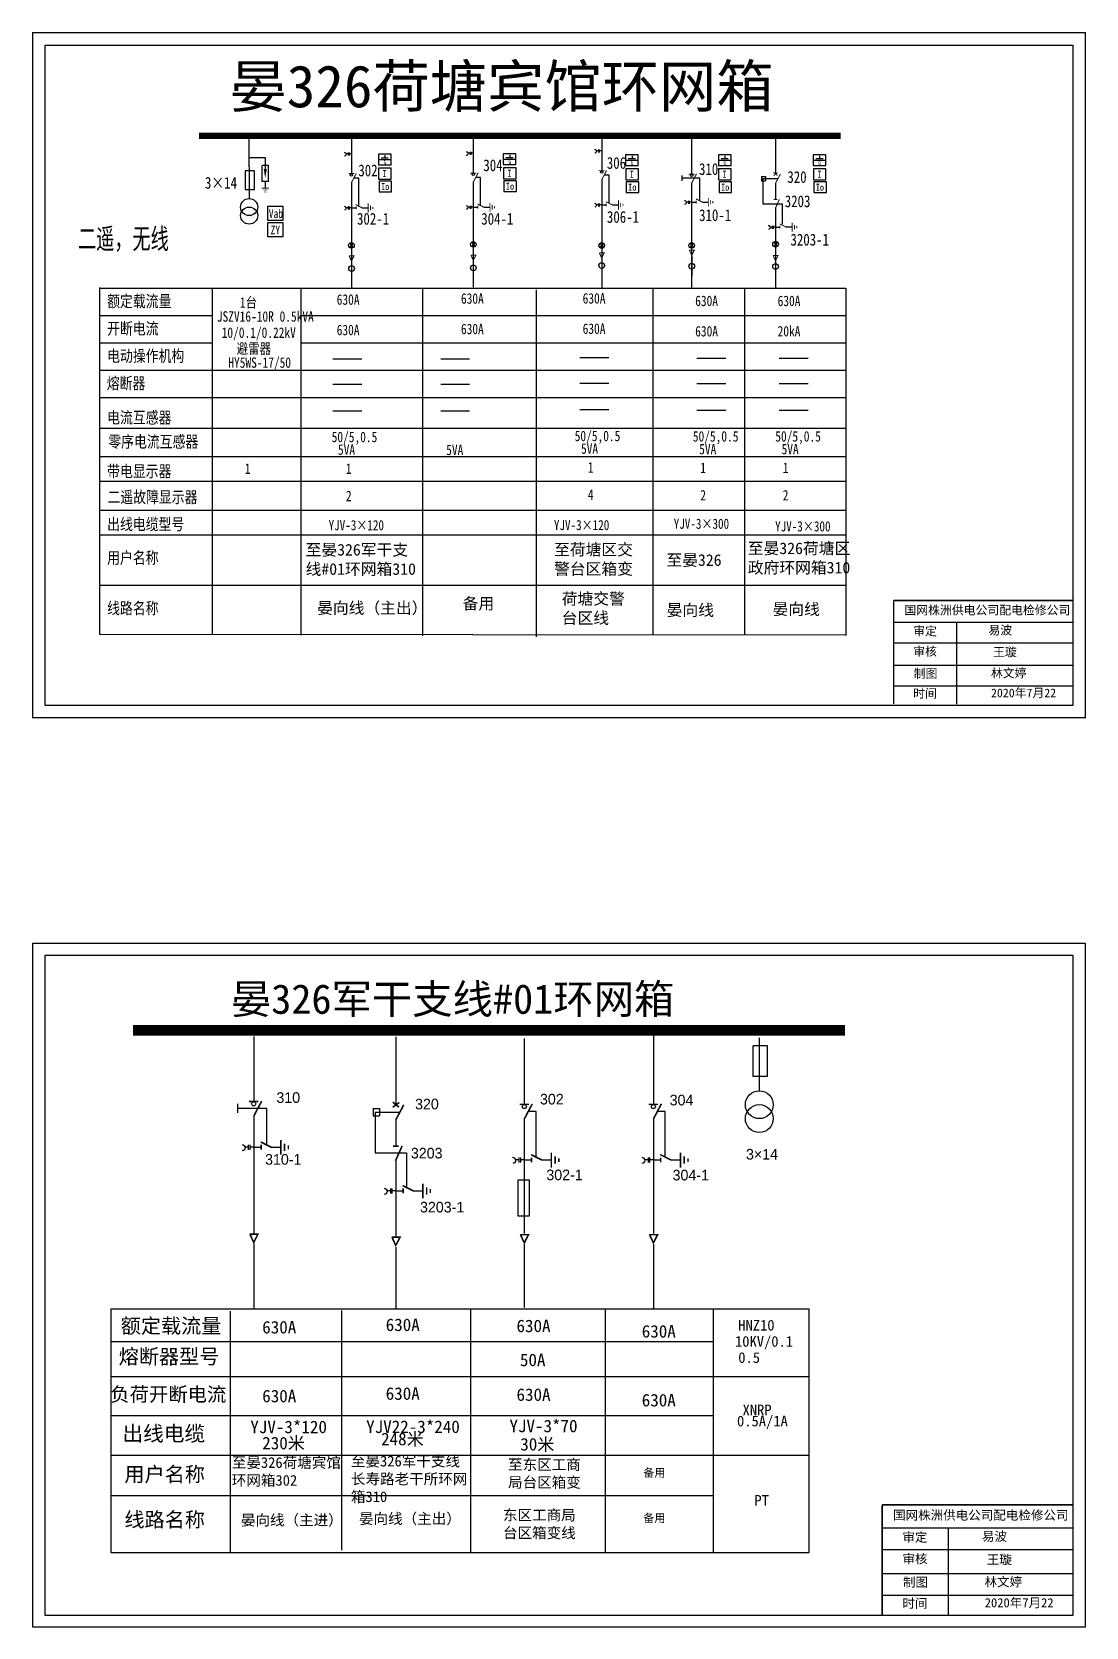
# Model space of a CAD drawing. Extents: x 90 to 673, y -361 to -21.
# Drawn here: x 105.2 to 230.9, y -211.5 to -21.2 of the extents above; entities that cross this region are included whole.
import ezdxf

# ---------------------------------------------------------------- set-up
doc = ezdxf.new("R2010")
doc.units = 0
doc.header["$LTSCALE"] = 0.774411
doc.linetypes.add('ACAD_ISO02W100', pattern=[15, 12, -3])
doc.linetypes.add('CENTER', pattern=[50.8, 31.75, -6.35, 6.35, -6.35])
doc.layers.get('0').update_dxf_attribs({"linetype": 'CONTINUOUS'})
for name, color, linetype in [('10KV线路', 7, 'CONTINUOUS'), ('2', 7, 'CONTINUOUS'), ('3', 7, 'CONTINUOUS'), ('4', 6, 'CONTINUOUS'), ('F11', 7, 'CONTINUOUS'), ('图框', 7, 'CONTINUOUS')]:
    doc.layers.add(name, color=color, linetype=linetype)
doc.styles.add('_宋体', font='', dxfattribs={"width": 0.8})
doc.styles.add('hztxt_txtstyle_0.00_0_0', font='simkai.ttf')
doc.styles.add('hztxt_txtstyle_1.80_0_0', font='', dxfattribs={"height": 1.8, "bigfont": 'hztxt.shx'})
doc.styles.add('hztxt_txtstyle_2.70_0_0', font='simkai.ttf', dxfattribs={"height": 2.7})
doc.styles.add('字体', font='', dxfattribs={"height": 2.5})
doc.styles.add('宋体', font='', dxfattribs={"width": 0.65})
doc.styles.add('黑', font='simhei.ttf', dxfattribs={"width": 0.8})
doc.styles.get('_宋体').set_extended_font_data('SimSun')
doc.styles.get('hztxt_txtstyle_1.80_0_0').set_extended_font_data('hztxt')
doc.styles.get('字体').set_extended_font_data('KaiTi_GB2312')
doc.styles.get('宋体').set_extended_font_data('SimSun')

# ---------------------------------------------------------------- blocks, each defined once
blk = doc.blocks.new('JD')
for points in [[(-2, 0.2), (-2, -0.2), (2, 0.2), (2, -0.2)], [(1, -1.2), (1, -0.8), (-1, -1.2), (-1, -0.8)], [(-0.5, -1.8), (-0.5, -2.2), (0.5, -1.8), (0.5, -2.2)]]:
    blk.add_trace(points)

msp = doc.modelspace()

# ---------------------------------------------------------------- linework, layer by layer
at = {"color": 0}
for p, q in [((131.07, -33.62), (131.09, -41.09)), ((143.28, -33.62), (143.28, -38.11)), ((157.81, -33.5), (157.81, -38.03)), ((173.12, -33.62), (173.12, -37.75)), ((183.84, -33.62), (183.84, -38.16)), ((193.83, -33.62), (193.83, -38.19)), ((148.01, -35.79), (146.51, -35.79)), ((146.51, -35.79), (146.51, -37.09)), ((147.27, -35.93), (147.27, -36.25)), ((148.01, -37.09), (148.01, -35.79)), ((162.89, -35.75), (161.39, -35.75)), ((161.39, -35.75), (161.39, -37.05)), ((162.15, -35.89), (162.15, -36.21)), ((162.89, -37.05), (162.89, -35.75)), ((177.47, -35.87), (175.97, -35.87)), ((175.97, -35.87), (175.97, -37.17)), ((176.73, -36.01), (176.73, -36.33)), ((177.47, -37.17), (177.47, -35.87)), ((188.54, -35.87), (187.04, -35.87)), ((187.04, -35.87), (187.04, -37.17)), ((187.8, -36.01), (187.8, -36.33)), ((188.54, -37.17), (188.54, -35.87)), ((199.83, -35.87), (198.34, -35.87)), ((198.34, -35.87), (198.34, -37.17)), ((199.09, -36.01), (199.09, -36.33)), ((199.83, -37.17), (199.83, -35.87)), ((131.07, -36.18), (133.01, -36.18)), ((133.01, -36.18), (133.01, -37.6)), ((148.01, -36.48), (146.51, -36.48)), ((146.51, -37.09), (148.01, -37.09)), ((146.53, -37.46), (146.53, -38.77)), ((148.03, -37.46), (146.53, -37.46)), ((146.82, -36.25), (147.68, -36.25)), ((148.03, -38.77), (148.03, -37.46)), ((162.89, -36.44), (161.39, -36.44)), ((161.39, -37.05), (162.89, -37.05)), ((161.41, -37.42), (161.41, -38.73)), ((162.91, -37.42), (161.41, -37.42)), ((161.7, -36.21), (162.56, -36.21)), ((162.91, -38.73), (162.91, -37.42)), ((177.47, -36.56), (175.97, -36.56)), ((175.97, -37.17), (177.47, -37.17)), ((175.99, -37.55), (175.99, -38.85)), ((177.49, -37.55), (175.99, -37.55)), ((176.27, -36.33), (177.14, -36.33)), ((177.49, -38.85), (177.49, -37.55)), ((188.54, -36.56), (187.04, -36.56)), ((187.04, -37.17), (188.54, -37.17)), ((187.06, -37.55), (187.06, -38.85)), ((188.56, -37.55), (187.06, -37.55)), ((187.34, -36.33), (188.21, -36.33)), ((188.56, -38.85), (188.56, -37.55)), ((199.83, -36.56), (198.34, -36.56)), ((198.34, -37.17), (199.83, -37.17)), ((198.35, -37.55), (198.35, -38.85)), ((199.85, -37.55), (198.35, -37.55)), ((198.64, -36.33), (199.5, -36.33)), ((199.85, -38.85), (199.85, -37.55)), ((133.01, -39.09), (133.01, -39.83)), ((143.28, -39.17), (143.28, -51.78)), ((146.53, -38.77), (148.03, -38.77)), ((148.08, -39.01), (146.59, -39.01)), ((146.59, -39.01), (146.59, -40.31)), ((148.08, -40.31), (148.08, -39.01)), ((157.81, -39.1), (157.81, -51.65)), ((161.41, -38.73), (162.91, -38.73)), ((161.46, -38.97), (161.46, -40.27)), ((162.96, -38.97), (161.46, -38.97)), ((162.96, -40.27), (162.96, -38.97)), ((173.12, -38.82), (173.12, -51.78)), ((175.99, -38.85), (177.49, -38.85)), ((176.04, -39.09), (176.04, -40.39)), ((177.54, -39.09), (176.04, -39.09)), ((177.54, -40.39), (177.54, -39.09)), ((183.84, -39.22), (183.84, -51.78)), ((187.06, -38.85), (188.56, -38.85)), ((188.61, -39.09), (187.11, -39.09)), ((187.11, -39.09), (187.11, -40.39)), ((188.61, -40.39), (188.61, -39.09)), ((192.17, -38.46), (192.17, -38.98)), ((192.17, -38.46), (192.64, -38.46)), ((192.17, -38.98), (192.64, -38.98)), ((192.64, -38.46), (192.64, -38.98)), ((193.83, -39.25), (193.83, -41.19)), ((198.35, -38.85), (199.85, -38.85)), ((198.41, -39.09), (198.41, -40.39)), ((199.9, -39.09), (198.41, -39.09)), ((199.9, -40.39), (199.9, -39.09)), ((146.59, -40.31), (148.08, -40.31)), ((161.46, -40.27), (162.96, -40.27)), ((174.36, -41.84), (175.1, -41.84)), ((176.04, -40.39), (177.54, -40.39)), ((183.84, -41.52), (184.38, -41.52)), ((185.09, -41.51), (185.82, -41.51)), ((187.11, -40.39), (188.61, -40.39)), ((198.41, -40.39), (199.9, -40.39)), ((133.26, -42.03), (133.26, -43.67)), ((135.15, -42.03), (133.26, -42.03)), ((133.26, -43.67), (135.15, -43.67)), ((135.15, -43.67), (135.15, -42.03)), ((143.28, -42.21), (143.83, -42.21)), ((144.53, -42.2), (145.27, -42.2)), ((157.81, -42.14), (158.35, -42.14)), ((159.06, -42.12), (159.79, -42.12)), ((173.12, -41.86), (173.66, -41.86)), ((193.83, -42.15), (193.83, -51.78)), ((133.26, -43.98), (133.26, -45.63)), ((135.15, -43.98), (133.26, -43.98)), ((133.26, -45.63), (135.15, -45.63)), ((135.15, -45.63), (135.15, -43.98)), ((193.83, -44.5), (194.37, -44.5)), ((195.08, -44.48), (195.81, -44.48))]:
    msp.add_line(p, q, dxfattribs=at)
at = {"color": 0, "linetype": 'ACAD_ISO02W100'}
for p, q in [((192.32, -38.73), (192.32, -41.71)), ((194.07, -38.73), (192.32, -38.73)), ((192.32, -41.71), (194.63, -41.71)), ((194.63, -41.71), (194.63, -44.16))]:
    msp.add_line(p, q, dxfattribs=at)
at = {"color": 0, "linetype": 'CENTER'}
for p, q in [((143.29, -44.69), (143.29, -47.04)), ((183.85, -47.99), (183.85, -50.34)), ((193.84, -48.63), (193.84, -50.37))]:
    msp.add_line(p, q, dxfattribs=at)
at = {"color": 0, "linetype": 'Continuous'}
for p, q in [((113.3, -93.1), (113.3, -51.72)), ((113.3, -51.78), (202.22, -51.78)), ((179.2, -51.78), (179.2, -93.16)), ((190.14, -51.78), (190.14, -93.16)), ((190.14, -51.78), (190.14, -93.16)), ((202.22, -51.78), (202.22, -93.19)), ((113.3, -71.87), (202.22, -71.87)), ((202.22, -74.86), (113.3, -74.86)), ((113.3, -78.25), (202.22, -78.25)), ((202.22, -81.24), (113.3, -81.24)), ((202.22, -87.23), (113.3, -87.23)), ((202.22, -93.16), (113.3, -93.1))]:
    msp.add_line(p, q, dxfattribs=at)
at = {"linetype": 'Continuous'}
for p, q in [((207.94, -91.62), (229.29, -91.62)), ((215.42, -91.62), (215.42, -101.4)), ((207.94, -94.07), (229.29, -94.07)), ((207.94, -96.75), (229.29, -96.75)), ((207.94, -99.2), (229.29, -99.2)), ((114.63, -173.5), (197.8, -173.5)), ((114.63, -202.62), (114.63, -173.5)), ((128.81, -173.81), (128.81, -202.52)), ((142.11, -173.71), (142.11, -202.3)), ((157.49, -173.55), (157.49, -202.61)), ((173.54, -173.55), (173.54, -202.61)), ((186.4, -173.5), (186.4, -202.62)), ((197.8, -173.5), (197.8, -202.62)), ((114.63, -177.39), (186.38, -177.39)), ((114.63, -181.57), (197.78, -181.57)), ((114.63, -186.24), (186.4, -186.24)), ((114.63, -190.98), (197.8, -190.98)), ((114.63, -195.79), (186.4, -195.79)), ((206.52, -199.63), (229.29, -199.63)), ((214.42, -199.64), (214.42, -209.98)), ((197.8, -202.62), (114.63, -202.62)), ((206.52, -202.23), (229.29, -202.23)), ((206.52, -205.06), (229.29, -205.06)), ((206.52, -207.65), (229.29, -207.65))]:
    msp.add_line(p, q, dxfattribs=at)
for p, q in [((179.28, -140.44), (179.28, -149.09)), ((131.63, -141.02), (131.63, -148.77)), ((148.57, -141.06), (148.57, -149.2)), ((163.89, -141.26), (163.89, -149.09)), ((191.87, -141.21), (191.87, -147.58)), ((145.86, -149.64), (146.62, -149.64)), ((145.86, -149.64), (145.86, -150.49)), ((146.62, -149.64), (146.62, -150.49)), ((131.63, -150.5), (131.63, -164.59)), ((145.86, -150.49), (146.62, -150.49)), ((148.57, -150.93), (148.57, -154.07)), ((163.89, -150.82), (163.89, -164.52)), ((179.28, -150.82), (179.28, -164.52)), ((131.63, -154.24), (132.51, -154.24)), ((133.65, -154.22), (134.85, -154.22)), ((148.57, -155.64), (148.57, -164.92)), ((163.89, -155.76), (164.76, -155.76)), ((165.91, -155.73), (167.1, -155.73)), ((179.28, -155.76), (180.15, -155.76)), ((181.3, -155.73), (182.49, -155.73)), ((148.57, -159.45), (149.44, -159.45)), ((150.59, -159.43), (151.78, -159.43))]:
    msp.add_line(p, q)
at = {"linetype": 'ACAD_ISO02W100'}
for p, q in [((148.95, -150.08), (146.1, -150.08)), ((146.1, -150.08), (146.1, -154.92)), ((146.1, -154.92), (149.85, -154.92)), ((149.85, -154.92), (149.85, -158.91))]:
    msp.add_line(p, q, dxfattribs=at)
at = {"linetype": 'CENTER'}
for p, q in [((131.64, -165.73), (131.64, -173.52)), ((148.57, -166.16), (148.57, -173.48)), ((163.89, -165.82), (163.89, -173.35)), ((179.28, -165.82), (179.28, -173.43))]:
    msp.add_line(p, q, dxfattribs=at)
at = {"color": 7, "linetype": 'Continuous', "const_width": 0.182}
msp.add_lwpolyline([(105.29, -21.31), (230.77, -21.31), (230.77, -103.01), (105.29, -103.01)], close=True, dxfattribs=at)
at = {"color": 7, "linetype": 'Continuous'}
msp.add_lwpolyline([(106.76, -22.79), (229.29, -22.79), (229.29, -101.54), (106.76, -101.54)], close=True, dxfattribs=at)
at = {"color": 0}
for points, const_width in [([(125.11, -33.62), (201.61, -33.62)], 0.76), ([(132.63, -37.15), (132.63, -39.05), (133.39, -39.05), (133.39, -37.15), (132.65, -37.15)], 0.16), ([(143.28, -39.2), (143.87, -38.09)], 0.117), ([(157.47, -38.05), (158.16, -38.05)], 0.117), ([(157.81, -39.13), (158.4, -38.02)], 0.117), ([(172.77, -37.77), (173.46, -37.77)], 0.117), ([(173.12, -38.85), (173.7, -37.74)], 0.117), ([(193.61, -38.36), (194.09, -38.01)], 0.117), ([(193.61, -37.97), (194.07, -38.35)], 0.117), ([(142.94, -38.12), (143.63, -38.12)], 0.117), ([(183.5, -38.17), (184.19, -38.17)], 0.117), ([(183.84, -39.25), (184.43, -38.14)], 0.117), ([(193.83, -39.28), (194.42, -38.17)], 0.117), ([(143.8, -41.82), (144.58, -42.21)], 0.117), ([(158.32, -41.75), (159.1, -42.14)], 0.117), ([(173.63, -41.47), (174.41, -41.86)], 0.117), ([(173.66, -41.68), (173.66, -42.04)], 0.117), ([(184.35, -41.13), (185.13, -41.52)], 0.117), ([(184.38, -41.34), (184.38, -41.7)], 0.117), ([(193.62, -41.22), (194.06, -41.22)], 0.117), ([(193.81, -42.3), (194.3, -41.19)], 0.117), ([(143.83, -42.03), (143.83, -42.39)], 0.117), ([(158.35, -41.96), (158.35, -42.32)], 0.117), ([(194.34, -44.11), (195.12, -44.5)], 0.117), ([(194.37, -44.32), (194.37, -44.68)], 0.117), ([(172.82, -47.58), (173.42, -47.58), (173.11, -48.18), (172.83, -47.57)], 0.117), ([(183.56, -47.26), (184.15, -47.26), (183.85, -47.86), (183.56, -47.25)], 0.117), ([(142.99, -47.93), (143.59, -47.93), (143.28, -48.53), (143, -47.92)], 0.117), ([(157.52, -47.85), (158.12, -47.85), (157.81, -48.46), (157.53, -47.84)], 0.117), ([(193.55, -47.9), (194.14, -47.9), (193.84, -48.5), (193.55, -47.89)], 0.117)]:
    msp.add_lwpolyline(points, dxfattribs=dict(at, const_width=const_width))
for points, format in [([(142.43, -35.58, -0.877934), (142.44, -36.05)], "xyb"), ([(156.96, -35.5, -0.877934), (156.97, -35.97)], "xyb"), ([(172.27, -35.22, -0.877934), (172.28, -35.7)], "xyb"), ([(133.01, -37.58, 0.373, 0, 0), (133.01, -38.64, 0, 0, 0)], "xyseb"), ([(172.27, -41.65, -0.877934), (172.28, -42.13)], "xyb"), ([(182.99, -41.32, -0.877934), (183, -41.79)], "xyb"), ([(142.43, -42.01, -0.877934), (142.44, -42.48)], "xyb"), ([(156.96, -41.93, -0.877934), (156.97, -42.4)], "xyb"), ([(192.98, -44.29, -0.877934), (192.99, -44.77)], "xyb")]:
    msp.add_lwpolyline(points, format=format, dxfattribs=at)
for points in [[(142.89, -35.78), (142.64, -35.78)], [(142.89, -35.61), (142.89, -35.97)], [(143, -35.61), (143, -35.97)], [(143.28, -35.78), (143, -35.78)], [(157.42, -35.7), (157.17, -35.7)], [(157.42, -35.54), (157.42, -35.89)], [(157.53, -35.54), (157.53, -35.89)], [(157.81, -35.7), (157.53, -35.7)], [(172.72, -35.42), (172.48, -35.42)], [(172.72, -35.26), (172.72, -35.61)], [(172.83, -35.26), (172.83, -35.61)], [(173.12, -35.42), (172.83, -35.42)], [(130.62, -37.82), (130.62, -40.01), (131.71, -40.01), (131.71, -37.79), (130.62, -37.79)], [(182.66, -38.35), (182.66, -39)], [(172.72, -41.85), (172.48, -41.85)], [(172.72, -41.69), (172.72, -42.04)], [(172.83, -41.69), (172.83, -42.04)], [(173.12, -41.85), (172.83, -41.85)], [(183.45, -41.52), (183.2, -41.52)], [(183.45, -41.35), (183.45, -41.71)], [(183.56, -41.35), (183.56, -41.71)], [(183.84, -41.52), (183.56, -41.52)], [(142.89, -42.21), (142.64, -42.21)], [(142.89, -42.04), (142.89, -42.4)], [(143, -42.04), (143, -42.4)], [(143.28, -42.21), (143, -42.21)], [(157.42, -42.13), (157.17, -42.13)], [(157.42, -41.97), (157.42, -42.32)], [(157.53, -41.97), (157.53, -42.32)], [(157.81, -42.13), (157.53, -42.13)], [(193.44, -44.49), (193.19, -44.49)], [(193.44, -44.33), (193.44, -44.69)], [(193.55, -44.33), (193.55, -44.69)], [(193.83, -44.49), (193.55, -44.49)], [(143.07, -46.42), (143.5, -46.95)], [(143.5, -46.42), (143.07, -46.94)], [(157.6, -46.3), (158.02, -46.83)], [(158.03, -46.3), (157.6, -46.82)], [(173.34, -46.43), (172.9, -46.95)], [(172.91, -46.43), (173.33, -46.95)], [(183.63, -46.42), (184.05, -46.95)], [(184.06, -46.42), (183.63, -46.94)], [(194.06, -46.28), (193.62, -46.8)], [(193.63, -46.28), (194.05, -46.81)]]:
    msp.add_lwpolyline(points, dxfattribs=at)
at = {"color": 0, "linetype": 'ACAD_ISO02W100'}
for points in [[(144.15, -42.04), (144.15, -38.66), (143.57, -38.66)], [(158.68, -41.96), (158.68, -38.58), (158.1, -38.58)], [(173.99, -41.68), (173.99, -38.31), (173.4, -38.31)], [(184.8, -41.34), (184.8, -38.67), (182.66, -38.67)]]:
    msp.add_lwpolyline(points, dxfattribs=at)
at = {"linetype": 'Continuous'}
for points, const_width in [([(207.93, -89.03), (207.93, -101.36)], 0.173), ([(207.94, -89.03), (229.29, -89.03)], 0.173), ([(206.52, -196.89), (229.29, -196.89)], 0.183), ([(206.56, -196.94), (206.56, -209.99)], 0.183)]:
    msp.add_lwpolyline(points, dxfattribs=dict(at, const_width=const_width))
for points in [[(105.3, -129.9), (230.77, -129.9), (230.77, -211.47), (105.3, -211.47)], [(106.76, -131.34), (229.29, -131.34), (229.29, -210.09), (106.76, -210.09)], [(163.14, -158.14), (164.48, -158.14), (164.48, -162.47), (163.14, -162.47)]]:
    msp.add_lwpolyline(points, close=True, dxfattribs=at)
for points, const_width in [([(117.24, -140.29), (202.12, -140.29)], 1.27), ([(131.07, -148.8), (132.19, -148.8)], 0.19), ([(131.63, -150.55), (132.58, -148.75)], 0.19), ([(148.2, -149.48), (148.98, -148.91)], 0.19), ([(148.21, -148.85), (148.96, -149.47)], 0.19), ([(148.57, -150.98), (149.52, -149.18)], 0.19), ([(163.32, -149.12), (164.45, -149.12)], 0.19), ([(163.89, -150.87), (164.84, -149.07)], 0.19), ([(178.72, -149.12), (179.84, -149.12)], 0.19), ([(179.28, -150.87), (180.23, -149.07)], 0.19), ([(132.46, -153.61), (133.73, -154.24)], 0.19), ([(132.51, -153.95), (132.51, -154.53)], 0.19), ([(148.22, -154.12), (148.93, -154.12)], 0.19), ([(148.53, -155.87), (149.33, -154.08)], 0.19), ([(164.71, -155.12), (165.98, -155.76)], 0.19), ([(164.76, -155.47), (164.76, -156.05)], 0.19), ([(180.1, -155.12), (181.37, -155.76)], 0.19), ([(180.15, -155.47), (180.15, -156.05)], 0.19), ([(149.39, -158.82), (150.66, -159.45)], 0.19), ([(149.44, -159.16), (149.44, -159.74)], 0.19), ([(131.16, -164.62), (132.13, -164.62), (131.64, -165.6), (131.18, -164.6)], 0.19), ([(148.1, -164.97), (149.07, -164.97), (148.57, -165.95), (148.11, -164.96)], 0.19), ([(163.42, -164.67), (164.39, -164.67), (163.89, -165.65), (163.43, -164.66)], 0.19), ([(178.81, -164.67), (179.78, -164.67), (179.28, -165.65), (178.82, -164.66)], 0.19)]:
    msp.add_lwpolyline(points, dxfattribs=dict(const_width=const_width))
for points in [[(191.14, -142.2), (191.14, -145.75), (192.9, -145.75), (192.9, -142.16), (191.14, -142.16)], [(129.72, -149.08), (129.72, -150.14)], [(130.99, -153.97), (130.99, -154.54)], [(131.17, -153.97), (131.17, -154.54)], [(130.99, -154.23), (130.59, -154.23)], [(131.63, -154.23), (131.17, -154.23)], [(163.25, -155.75), (162.85, -155.75)], [(163.25, -155.48), (163.25, -156.06)], [(163.42, -155.48), (163.42, -156.06)], [(163.88, -155.75), (163.42, -155.75)], [(178.64, -155.75), (178.24, -155.75)], [(178.64, -155.48), (178.64, -156.06)], [(178.82, -155.48), (178.82, -156.06)], [(179.27, -155.75), (178.82, -155.75)], [(147.93, -159.44), (147.53, -159.44)], [(147.93, -159.17), (147.93, -159.75)], [(148.1, -159.17), (148.1, -159.75)], [(148.56, -159.44), (148.1, -159.44)]]:
    msp.add_lwpolyline(points)
at = {"linetype": 'ACAD_ISO02W100'}
for points in [[(133.19, -153.94), (133.19, -149.61), (129.72, -149.61)], [(165.3, -155.48), (165.3, -149.99), (164.35, -149.99)], [(180.69, -155.48), (180.69, -149.99), (179.74, -149.99)]]:
    msp.add_lwpolyline(points, dxfattribs=at)
for points in [[(130.25, -153.91, -0.877934), (130.27, -154.68)], [(162.5, -155.42, -0.877934), (162.52, -156.19)], [(177.9, -155.42, -0.877934), (177.91, -156.19)], [(147.19, -159.12, -0.877934), (147.2, -159.89)]]:
    msp.add_lwpolyline(points, format="xyb")
at = {"color": 0}
for centre, radius in [((173.12, -37.93), 0.15), ((143.28, -38.29), 0.15), ((157.81, -38.21), 0.15), ((183.84, -38.33), 0.15), ((143.28, -46.68), 0.338), ((157.81, -46.56), 0.338), ((173.12, -46.69), 0.338), ((183.84, -46.68), 0.338), ((193.84, -46.54), 0.338), ((143.3, -49.43), 0.338), ((157.82, -49.36), 0.338), ((173.12, -49.08), 0.338), ((183.85, -49.16), 0.338), ((193.84, -49.21), 0.338)]:
    msp.add_circle(centre, radius, dxfattribs=at)
for centre in [(131.63, -149.06), (163.89, -149.39), (179.28, -149.39)]:
    msp.add_circle(centre, 0.244)
at = {"layer": '10KV线路', "color": 0}
msp.add_line((126.7, -51.78), (126.7, -93.1), dxfattribs=at)
at = {"layer": '2', "color": 0}
for centre in [(131.09, -42.11), (131.09, -43.13)]:
    msp.add_circle(centre, 1.02, dxfattribs=at)
at = {"layer": '2', "color": 3}
for centre in [(191.9, -149.17), (191.9, -150.82)]:
    msp.add_circle(centre, 1.66, dxfattribs=at)
at = {"layer": '4', "color": 0}
for p, q in [((113.3, -55.04), (126.7, -55.04)), ((137.27, -55.04), (202.22, -55.04)), ((113.3, -58.3), (126.7, -58.3)), ((137.27, -58.3), (202.22, -58.3)), ((113.3, -61.56), (202.22, -61.56)), ((113.3, -64.83), (202.22, -64.83)), ((113.3, -68.48), (202.22, -68.48))]:
    msp.add_line(p, q, dxfattribs=at)
at = {"layer": 'F11', "color": 0, "lineweight": -3}
for p, q in [((137.27, -51.78), (137.27, -93.16)), ((151.75, -51.85), (151.75, -93.24)), ((165.29, -51.97), (165.29, -93.36))]:
    msp.add_line(p, q, dxfattribs=at)
at = {"layer": 'F11', "color": 0}
for p, q in [((141.08, -60.21), (144.51, -60.21)), ((153.94, -60.21), (157.37, -60.21)), ((170.53, -60.07), (173.96, -60.07)), ((184.47, -60.12), (187.9, -60.12)), ((194.29, -60.12), (197.73, -60.12)), ((141.08, -63.25), (144.51, -63.25)), ((153.94, -63.25), (157.37, -63.25)), ((170.53, -63.1), (173.96, -63.1)), ((184.47, -63.16), (187.9, -63.16)), ((194.29, -63.16), (197.73, -63.16)), ((141.08, -66.41), (144.51, -66.41)), ((153.94, -66.41), (157.37, -66.41)), ((170.53, -66.27), (173.96, -66.27)), ((184.47, -66.32), (187.9, -66.32)), ((194.29, -66.32), (197.73, -66.32))]:
    msp.add_line(p, q, dxfattribs=at)

# ---------------------------------------------------------------- block references
at = {"color": 0, "xscale": 0.2238815195955226, "yscale": 0.2238815195632924, "zscale": 0.2238815196031138}
msp.add_blockref('JD', (133.02, -39.86), dxfattribs=at)
at = {"color": 0, "xscale": 0.2731506792508469, "yscale": 0.2731506792508469, "zscale": 0.2731506792508032, "rotation": 90}
for p in [(145.28, -42.22), (159.8, -42.14), (175.11, -41.86), (185.83, -41.53), (195.82, -44.51)]:
    msp.add_blockref('JD', p, dxfattribs=at)
at = {"xscale": 0.4435199999999995, "yscale": 0.4435199999999995, "zscale": 0.44352, "rotation": 90}
for p in [(134.87, -154.25), (167.12, -155.77), (182.51, -155.77), (151.8, -159.46)]:
    msp.add_blockref('JD', p, dxfattribs=at)

# ---------------------------------------------------------------- texts
at = {"color": 0, "style": '_宋体', "width": 0.8}
for s, height, p in [('I', 0.824, (146.99, -38.53)), ('G', 0.515, (147.11, -37)), ('I', 0.824, (161.87, -38.49)), ('G', 0.515, (161.99, -36.96)), ('I', 0.824, (176.45, -38.61)), ('G', 0.515, (176.56, -37.08)), ('I', 0.824, (187.52, -38.61)), ('G', 0.515, (187.63, -37.08)), ('I', 0.824, (198.82, -38.61)), ('G', 0.515, (198.93, -37.08)), ('Io', 0.824, (146.81, -40.08)), ('Io', 0.824, (161.69, -40.04)), ('Io', 0.824, (176.27, -40.16)), ('Io', 0.824, (187.34, -40.16)), ('Io', 0.824, (198.63, -40.16)), ('Vab', 1.041, (133.43, -43.41)), ('ZY', 1.041, (133.65, -45.36)), ('1台 ', 1.249, (129.99, -54.11)), ('JSZV16-10R 0.5kVA', 1.2487, (127.24, -55.78)), ('10/0.1/0.22kV', 1.2487, (127.82, -57.71)), ('避雷器', 1.249, (129.6, -59.61)), ('HY5WS-17/50', 1.2487, (128.61, -61.28))]:
    msp.add_text(s, height=height, dxfattribs=at).set_placement(p)
at = {"style": 'hztxt_txtstyle_1.80_0_0'}
for s, p in [('310', (134.34, -148.95)), ('302', (165.76, -149.14)), ('304', (181.22, -149.25)), ('320', (150.87, -149.72)), ('310-1', (132.99, -156.32)), ('3203', (150.37, -155.58)), ('3×14', (190.32, -155.71)), ('302-1', (166.52, -158.17)), ('304-1', (181.57, -158.2)), ('3203-1', (151.46, -162.02))]:
    msp.add_text(s, height=1.267, dxfattribs=at).set_placement(p)
at = {"linetype": 'Continuous', "style": 'hztxt_txtstyle_0.00_0_0'}
for s, p in [('HNZ10', (189.4, -176.1)), ('10KV/0.1', (189.01, -178.03)), ('0.5', (189.4, -179.96)), ('0.5A/1A', (189.25, -187.53)), ('XNRP', (189.91, -186.21))]:
    msp.add_text(s, height=1.272, dxfattribs=at).set_placement(p)
at = {"attachment_point": 1, "style": 'hztxt_txtstyle_2.70_0_0'}
for s, insert, char_height, width in [('晏326荷塘宾馆环网箱', (128.74, -25.2), 5.0084, 147.894), ('{\\fSimSun|b0|i0|c134|p2;晏326军干支线#01环网箱}', (128.91, -134.8), 3.5259, 104.1173)]:
    msp.add_mtext(s, dxfattribs=dict(at, insert=insert, char_height=char_height, width=width))
at = {"linetype": 'Continuous', "attachment_point": 1}
for s, insert, char_height, width, style in [('{\\fSimSun|b0|i0|c134|p2;至晏326军干支线#01环网箱310}', (137.82, -82.29), 1.3789, 13.7957, 'hztxt_txtstyle_0.00_0_0'), ('{\\fSimSun|b0|i0|c134|p2;至荷塘区交警台区箱变}', (167.44, -82.27), 1.3789, 10.4273, 'hztxt_txtstyle_0.00_0_0'), ('{\\fSimSun|b0|i0|c134|p2;至晏326}', (180.83, -83.52), 1.3789, 11.5819, 'hztxt_txtstyle_0.00_0_0'), ('{\\fSimSun|b0|i0|c134|p2;至晏326荷塘区政府环网箱310}', (190.53, -82.12), 1.3789, 13.5952, 'hztxt_txtstyle_0.00_0_0'), ('{\\fSimSun|b0|i0|c134|p2;晏向线（主出）}', (139.19, -89.23), 1.3789, 13.1087, 'hztxt_txtstyle_0.00_0_0'), ('{\\fSimSun|b0|i0|c134|p2;备用}', (156.55, -88.7), 1.3789, 11.5819, 'hztxt_txtstyle_0.00_0_0'), ('{\\fSimSun|b0|i0|c134|p2;荷塘交警台区线}', (168.35, -88.13), 1.3789, 8.0633, 'hztxt_txtstyle_0.00_0_0'), ('{\\fSimSun|b0|i0|c134|p2;晏向线}', (180.86, -89.48), 1.3789, 11.5819, 'hztxt_txtstyle_0.00_0_0'), ('{\\fSimSun|b0|i0|c134|p2;晏向线}', (193.48, -89.37), 1.3789, 11.5819, 'hztxt_txtstyle_0.00_0_0'), ('国网株洲供电公司配电检修公司', (209.2, -89.67), 1.0358, 28.3186, '字体'), ('审定', (210.25, -92.16), 1.036, 8.1006, '字体'), ('{\\fSimSun|b0|i0|c134|p2;易波}', (219.22, -92.06), 1.0358, 8.1006, '字体'), ('审核', (210.25, -94.59), 1.036, 8.1006, '字体'), ('{\\fSimSun|b0|i0|c134|p2;王璇}', (219.77, -94.66), 1.0358, 11.4126, '字体'), ('{\\fSimSun|b0|i0|c134|p2;林文婷}', (219.51, -97.18), 1.0358, 8.1006, '字体'), ('制图', (210.31, -97.23), 1.036, 8.1006, '字体'), ('时间', (210.25, -99.6), 1.036, 8.1006, '字体'), ('{\\fSimSun|b0|i0|c134|p2;额定载流量}', (115.78, -174.66), 1.76, 13.5516, 'hztxt_txtstyle_0.00_0_0'), ('{\\fSimSun|b0|i0|c134|p2;630A}', (132.65, -174.96), 1.4921, 11.9984, 'hztxt_txtstyle_0.00_0_0'), ('{\\fSimSun|b0|i0|c134|p2;630A}', (147.37, -174.67), 1.4921, 11.9984, 'hztxt_txtstyle_0.00_0_0'), ('{\\fSimSun|b0|i0|c134|p2;630A}', (162.96, -174.8), 1.4921, 11.9984, 'hztxt_txtstyle_0.00_0_0'), ('{\\fSimSun|b0|i0|c134|p2;630A}', (177.89, -175.45), 1.4921, 11.9984, 'hztxt_txtstyle_0.00_0_0'), ('{\\fSimSun|b0|i0|c134|p2;熔断器型号}', (115.54, -178.32), 1.76, 14.0556, 'hztxt_txtstyle_0.00_0_0'), ('{\\fSimSun|b0|i0|c134|p2;50A}', (163.37, -178.86), 1.4921, 11.9984, 'hztxt_txtstyle_0.00_0_0'), ('{\\fSimSun|b0|i0|c134|p2;\\H0.96x;负荷开断电流}', (114.54, -182.86), 1.76, 16.0933, 'hztxt_txtstyle_0.00_0_0'), ('{\\fSimSun|b0|i0|c134|p2;630A}', (132.65, -183.17), 1.4921, 11.9984, 'hztxt_txtstyle_0.00_0_0'), ('{\\fSimSun|b0|i0|c134|p2;630A}', (147.37, -182.87), 1.4921, 11.9984, 'hztxt_txtstyle_0.00_0_0'), ('{\\fSimSun|b0|i0|c134|p2;630A}', (162.96, -183), 1.4921, 11.9984, 'hztxt_txtstyle_0.00_0_0'), ('{\\fSimSun|b0|i0|c134|p2;630A}', (177.89, -183.66), 1.4921, 11.9984, 'hztxt_txtstyle_0.00_0_0'), ('{\\fSimSun|b0|i0|c134|p2;出线电缆}', (115.98, -187.48), 1.8085, 12.3291, 'hztxt_txtstyle_0.00_0_0'), ('{\\fSimSun|b0|i0|c134|p2;YJV-3*120}', (131.23, -186.85), 1.4921, 11.9984, 'hztxt_txtstyle_0.00_0_0'), ('{\\fSimSun|b0|i0|c134|p2;YJV22-3*240}', (145.04, -186.83), 1.4921, 11.9984, 'hztxt_txtstyle_0.00_0_0'), ('{\\fSimSun|b0|i0|c134|p2;248米}', (146.82, -188.29), 1.4921, 11.9984, 'hztxt_txtstyle_0.00_0_0'), ('{\\fSimSun|b0|i0|c134|p2;YJV-3*70}', (162.12, -186.74), 1.4921, 11.9984, 'hztxt_txtstyle_0.00_0_0'), ('{\\fSimSun|b0|i0|c134|p2;230米}', (132.65, -188.78), 1.4921, 11.9984, 'hztxt_txtstyle_0.00_0_0'), ('{\\fSimSun|b0|i0|c134|p2;30米}', (163.41, -188.92), 1.4921, 11.9984, 'hztxt_txtstyle_0.00_0_0'), ('{\\fSimSun|b0|i0|c134|p2;用户名称}', (116.22, -192.36), 1.76, 11.9984, 'hztxt_txtstyle_0.00_0_0'), ('{\\fSimSun|b0|i0|c134|p2;至晏326荷塘宾馆环网箱302}', (129.02, -191.21), 1.2722, 14.3479, 'hztxt_txtstyle_0.00_0_0'), ('{\\fSimSun|b0|i0|c134|p2;至晏326军干支线长寿路老干所环网箱310}', (143.22, -191.04), 1.2722, 14.3479, 'hztxt_txtstyle_0.00_0_0'), ('{\\fSimSun|b0|i0|c134|p2;至东区工商局台区箱变}', (161.95, -191.45), 1.2722, 9.8975, 'hztxt_txtstyle_0.00_0_0'), ('{\\fSimSun|b0|i0|c134|p54;备用}', (178.09, -192.59), 0.9587, 9.1782, 'hztxt_txtstyle_0.00_0_0'), ('{\\fSimSun|b0|i0|c134|p2;PT}', (191.32, -195.72), 1.2722, 9.8975, 'hztxt_txtstyle_0.00_0_0'), ('{\\fSimSun|b0|i0|c134|p2;线路名称}', (116.22, -197.77), 1.76, 11.9984, 'hztxt_txtstyle_0.00_0_0'), ('{\\fSimSun|b0|i0|c134|p2;晏向线（主进）}', (130.1, -198.07), 1.2722, 13.797, 'hztxt_txtstyle_0.00_0_0'), ('{\\fSimSun|b0|i0|c134|p2;晏向线（主出）}', (144.18, -197.9), 1.2722, 13.797, 'hztxt_txtstyle_0.00_0_0'), ('{\\fSimSun|b0|i0|c134|p2;东区工商局台区箱变线}', (161.35, -197.47), 1.2722, 9.8975, 'hztxt_txtstyle_0.00_0_0'), ('{\\fSimSun|b0|i0|c134|p54;备用}', (178.09, -197.99), 0.9587, 9.1782, 'hztxt_txtstyle_0.00_0_0'), ('国网株洲供电公司配电检修公司', (207.85, -197.57), 1.0954, 29.9479, '字体'), ('审定', (208.97, -200.2), 1.095, 8.5667, '字体'), ('{\\fSimSun|b0|i0|c134|p2;易波}', (218.45, -200.1), 1.0954, 8.5667, '字体'), ('审核', (208.97, -202.78), 1.095, 8.5667, '字体'), ('{\\fSimSun|b0|i0|c134|p2;王璇}', (219.03, -202.86), 1.0954, 12.0693, '字体'), ('制图', (209.03, -205.57), 1.095, 8.5667, '字体'), ('{\\fSimSun|b0|i0|c134|p2;林文婷}', (218.75, -205.52), 1.0954, 8.5667, '字体'), ('时间', (208.97, -208.08), 1.095, 8.5667, '字体')]:
    msp.add_mtext(s, dxfattribs=dict(at, insert=insert, char_height=char_height, width=width, style=style))
at = {"color": 0, "linetype": 'Continuous', "attachment_point": 1, "style": '字体'}
for insert, char_height, width in [((219.53, -99.54), 1.0358, 8.1006), ((218.78, -208.02), 1.0954, 8.5667)]:
    msp.add_mtext('2020{\\fSimSun|b0|i0|c134|p2;年}7{\\fSimSun|b0|i0|c134|p2;月22}', dxfattribs=dict(at, insert=insert, char_height=char_height, width=width))
at = {"layer": '10KV线路', "color": 0, "width": 0.8}
for s, style, p in [('302', '黑', (144.11, -38.44)), ('304', '黑', (159.01, -37.83)), ('306', '黑', (173.73, -37.55)), ('310', '黑', (184.72, -38.28)), ('320', '黑', (195.25, -39.23)), ('3×14', '黑', (125.82, -39.92)), ('3203', '黑', (194.94, -42.12)), ('302-1', '黑', (143.95, -44.21)), ('304-1', '黑', (158.76, -44.21)), ('306-1', '黑', (173.74, -43.99)), ('310-1', '黑', (184.73, -43.78)), ('3203-1', '黑', (195.62, -46.7)), ('额定载流量', '_宋体', (114.16, -54.04)), ('开断电流', '_宋体', (114.16, -57.3)), ('电动操作机构', '_宋体', (114.16, -60.56)), ('熔断器', '_宋体', (114.12, -63.82)), ('电流互感器', '_宋体', (114.16, -67.91)), ('零序电流互感器', '_宋体', (114.3, -70.79)), ('带电显示器', '_宋体', (114.16, -74.32)), ('二遥故障显示器', '_宋体', (114.2, -77.4)), ('出线电缆型号', '_宋体', (114.16, -80.63)), ('用户名称', '_宋体', (114.16, -84.64)), ('线路名称', '_宋体', (114.16, -90.65))]:
    msp.add_text(s, height=1.405, dxfattribs=dict(at, style=style)).set_placement(p)
at = {"layer": '3', "color": 0, "style": '宋体', "width": 0.65}
msp.add_text('二遥，无线', height=2.441, dxfattribs=at).set_placement((110.69, -47.1))
at = {"layer": 'F11', "color": 0, "lineweight": -3, "style": '_宋体', "width": 0.8}
for s, height, p in [('630A', 1.249, (141.53, -53.76)), ('630A', 1.249, (156.34, -53.64)), ('630A', 1.249, (170.85, -53.62)), ('630A', 1.249, (184.26, -53.92)), ('630A', 1.249, (194.09, -53.92)), ('630A', 1.249, (141.53, -57.39)), ('630A', 1.249, (156.34, -57.27)), ('630A', 1.249, (170.85, -57.24)), ('630A', 1.249, (184.26, -57.54)), ('20kA', 1.249, (194.09, -57.54)), ('50/5,0.5', 1.249, (140.93, -70.15)), ('50/5,0.5', 1.249, (169.9, -70.03)), ('5VA', 1.249, (170.65, -71.54)), ('50/5,0.5', 1.249, (183.98, -70.08)), ('5VA', 1.249, (184.74, -71.6)), ('50/5,0.5', 1.249, (193.81, -70.08)), ('5VA', 1.249, (194.56, -71.6)), ('5VA', 1.249, (141.68, -71.66)), ('5VA', 1.249, (154.58, -71.69)), ('1', 1.25, (130.57, -73.93)), ('1', 1.25, (142.62, -73.93)), ('1', 1.25, (171.46, -73.78)), ('1', 1.25, (184.87, -73.83)), ('1', 1.25, (194.7, -73.83)), ('2', 1.25, (142.62, -77.19)), ('4', 1.25, (171.46, -77.04)), ('2', 1.25, (184.87, -77.1)), ('2', 1.25, (194.7, -77.1))]:
    msp.add_text(s, height=height, dxfattribs=at).set_placement(p)
at = {"layer": '图框', "color": 0, "linetype": 'Continuous', "char_height": 1.214, "width": 112.1905, "attachment_point": 1, "style": '_宋体'}
for s, insert in [('YJV-3×120', (140.56, -79.44)), ('YJV-3×120', (167.42, -79.43)), ('YJV-3×300', (181.7, -79.27)), ('YJV-3×300', (193.79, -79.58))]:
    msp.add_mtext(s, dxfattribs=dict(at, insert=insert))

doc.saveas('drawing.dxf')
